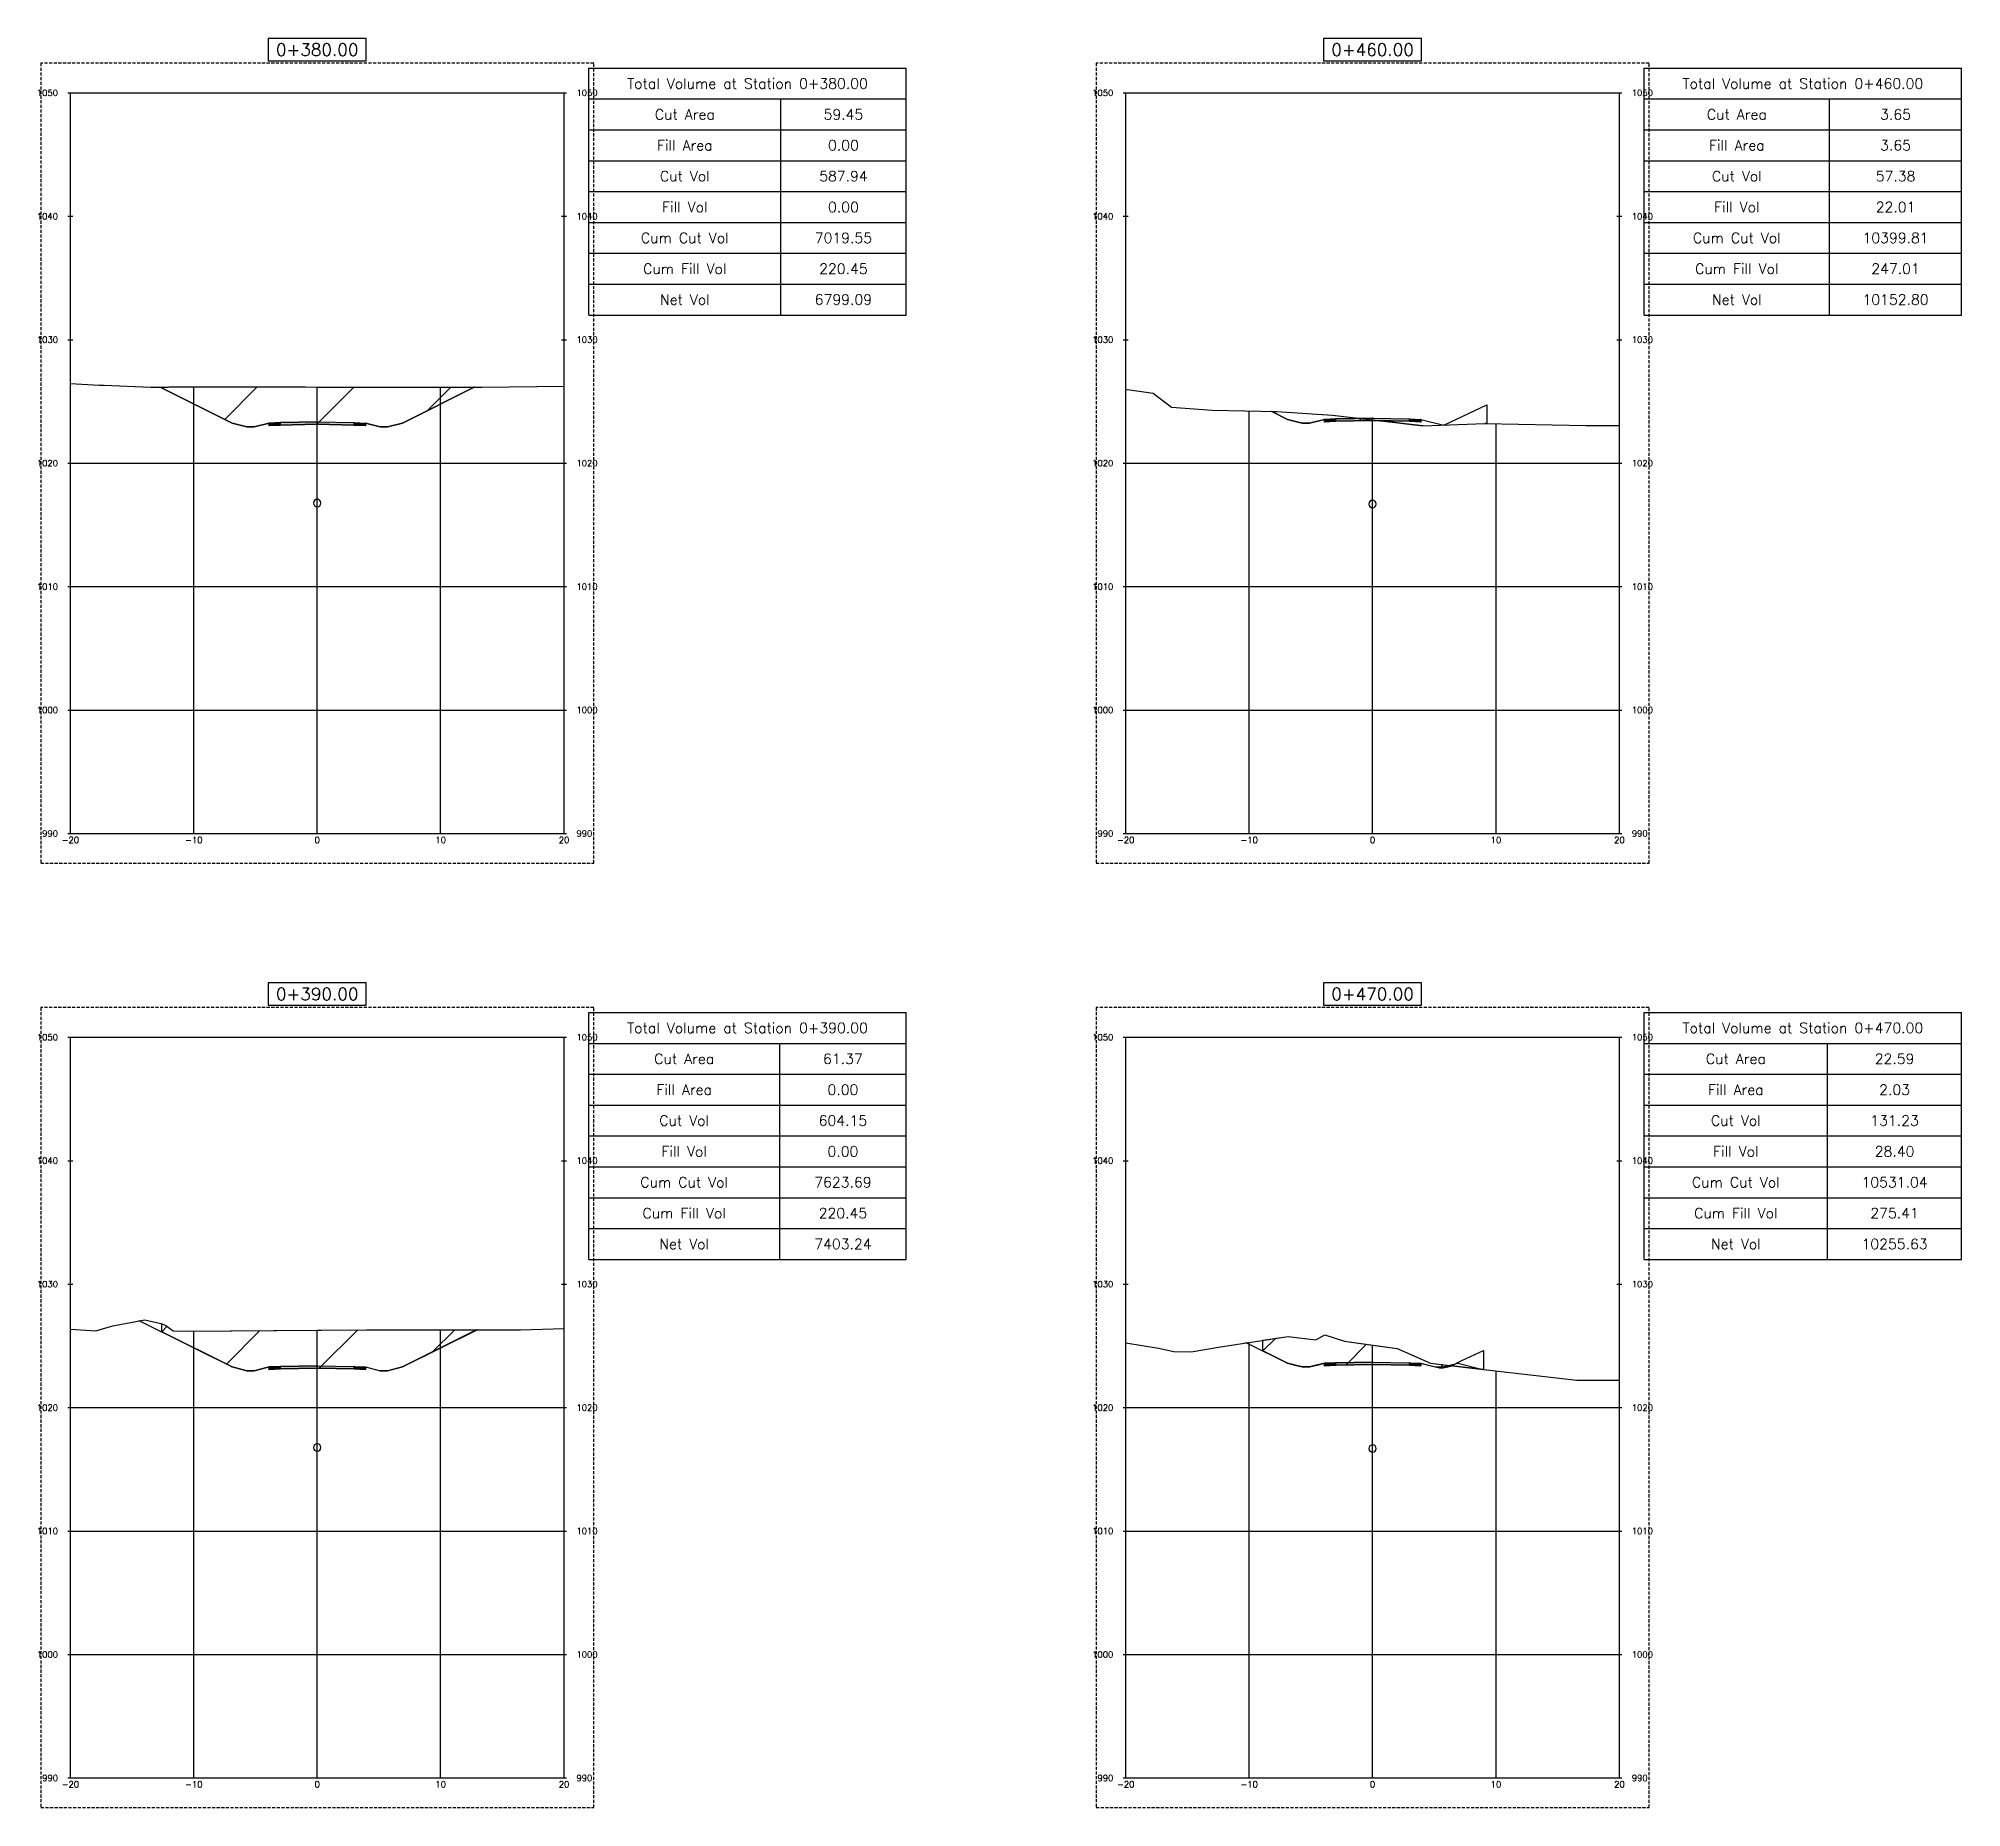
# Model space of a CAD drawing. Header units: metres. Extents: x 517023 to 519141, y 3924953 to 3927827.
# Drawn here: x 518567.4 to 518723.2, y 3925358.7 to 3925502 of the extents above; entities that cross this region are included whole.
import ezdxf

# ---------------------------------------------------------------- set-up
doc = ezdxf.new("R2010")
doc.units = ezdxf.units.M
doc.linetypes.add('DASHED2', pattern=[0.375, 0.25, -0.125])
for name, color, linetype in [('C-ANNO-TABL', 1, 'Continuous'), ('C-ANNO-TABL-TEXT', 150, 'Continuous'), ('C-ANNO-TABL-TITL', 150, 'Continuous'), ('C-ANNO-TABL-TTBL', 5, 'Continuous'), ('C-ROAD-CORR', 5, 'Continuous'), ('C-ROAD-CORR-PATT', 150, 'Continuous'), ('C-ROAD-LINK', 150, 'Continuous'), ('C-ROAD-MARK', 212, 'Continuous'), ('C-ROAD-PROF-TTLB', 5, 'Continuous'), ('C-ROAD-SECT', 7, 'Continuous'), ('C-ROAD-SECT-GRID', 7, 'Continuous'), ('C-ROAD-SECT-TEXT', 92, 'Continuous'), ('C-ROAD-SECT-TICK', 7, 'Continuous'), ('C-ROAD-SECT-TITL', 92, 'Continuous'), ('C-ROAD-SHAP', 32, 'Continuous'), ('C-ROAD-SHAP-PATT', 7, 'Continuous'), ('C-STRM-PIPE', 170, 'Continuous')]:
    doc.layers.add(name, color=color, linetype=linetype)
doc.layers.add('C-ROAD-SECT-BUFR', color=6, linetype='DASHED2', plot=False)
doc.styles.get("Standard").update_dxf_attribs({"font": 'simplex.shx'})

msp = doc.modelspace()

# ---------------------------------------------------------------- hatches: boundary and pattern name
at = {"layer": 'C-ROAD-CORR-PATT', "linetype": 'Continuous', "lineweight": -3}
h = msp.add_hatch(dxfattribs=at)
h.set_pattern_fill('ANSI31', color=1, scale=1.75, style=0)
h.set_pattern_definition([(45, (518577.237, 3925473.809), (-3.9289, 3.9289), [])])
h.paths.add_polyline_path([(518577.24, 3925473.81), (518577.89, 3925473.81), (518577.97, 3925473.82), (518589.01, 3925473.82), (518589.93, 3925473.79), (518590.8, 3925473.8), (518602.34, 3925473.8), (518602.69, 3925473.8), (518596.87, 3925470.89), (518595.67, 3925470.59), (518595.07, 3925470.59), (518593.87, 3925470.89), (518593.87, 3925470.69), (518592.97, 3925470.73), (518589.97, 3925470.79), (518586.97, 3925470.73), (518586.07, 3925470.69), (518586.07, 3925470.89), (518584.87, 3925470.59), (518584.27, 3925470.59), (518583.07, 3925470.89)])
h = msp.add_hatch(dxfattribs=at)
h.set_pattern_fill('ANSI31', color=1, scale=1.75, style=0)
h.set_pattern_definition([(45, (518667.2994, 3925471.828), (-3.929, 3.929), [])])
h.paths.add_polyline_path([(518667.3, 3925471.83), (518667.72, 3925471.82), (518672.21, 3925471.54), (518676.06, 3925471.08), (518675.47, 3925471.09), (518672.47, 3925471.03), (518671.57, 3925470.99), (518671.57, 3925471.19), (518670.37, 3925470.89), (518669.77, 3925470.89), (518668.57, 3925471.19)])
h = msp.add_hatch(dxfattribs=at)
h.set_pattern_fill('ANSI31', color=3, scale=1.75, style=0)
h.set_pattern_definition([(45, (518681.228, 3925470.728), (-3.929, 3.929), [])])
h.paths.add_polyline_path([(518681.23, 3925470.73), (518684.72, 3925472.37), (518684.72, 3925470.86), (518684.57, 3925470.86)])
h.paths.add_polyline_path([(518676.06, 3925471.08), (518678.47, 3925471.03), (518679.37, 3925470.99), (518679.37, 3925471.19), (518681.23, 3925470.73), (518679.54, 3925470.66)])
h = msp.add_hatch(dxfattribs=at)
h.set_pattern_fill('ANSI31', color=1, scale=1.75, style=0)
h.set_pattern_definition([(45, (518577.37, 3925397.28), (-3.9289, 3.9289), [])])
h.paths.add_polyline_path([(518577.37, 3925397.28), (518577.37, 3925397.93), (518577.71, 3925397.8), (518578.31, 3925397.36), (518579.43, 3925397.33), (518593.95, 3925397.45), (518595.41, 3925397.45), (518602.35, 3925397.45), (518602.77, 3925397.45), (518602.77, 3925397.38), (518596.87, 3925394.43), (518595.67, 3925394.13), (518595.07, 3925394.13), (518594.47, 3925394.28), (518593.87, 3925394.43), (518593.87, 3925394.23), (518592.97, 3925394.27), (518589.97, 3925394.33), (518586.97, 3925394.27), (518586.52, 3925394.25), (518586.07, 3925394.23), (518586.07, 3925394.43), (518584.87, 3925394.13), (518584.27, 3925394.13), (518583.07, 3925394.43)])
h = msp.add_hatch(dxfattribs=at)
h.set_pattern_fill('ANSI31', color=1, scale=1.75, style=0)
h.set_pattern_definition([(45, (518666.5773, 3925395.7265), (-3.9289, 3.9289), [])])
h.paths.add_polyline_path([(518666.58, 3925395.73), (518666.58, 3925396.59), (518668.62, 3925396.9), (518670.87, 3925396.62), (518671.6, 3925397.02), (518673.19, 3925396.52), (518677.46, 3925395.92), (518680.16, 3925394.75), (518681.87, 3925394.53), (518681.8, 3925394.5), (518681.2, 3925394.35), (518680.9, 3925394.35), (518679.97, 3925394.58), (518679.37, 3925394.73), (518679.37, 3925394.63), (518679.37, 3925394.53), (518678.47, 3925394.57), (518675.47, 3925394.63), (518672.47, 3925394.57), (518671.57, 3925394.53), (518671.57, 3925394.73), (518670.37, 3925394.43), (518669.77, 3925394.43), (518668.57, 3925394.73)])
h = msp.add_hatch(dxfattribs=at)
h.set_pattern_fill('ANSI31', color=3, scale=1.75, style=0)
h.set_pattern_definition([(45, (518681.8683, 3925394.532), (-3.929, 3.929), [])])
h.paths.add_polyline_path([(518681.87, 3925394.53), (518682.7, 3925394.95), (518684.45, 3925395.77), (518684.45, 3925394.22), (518683.3, 3925394.35)])
at = {"layer": 'C-ROAD-SHAP-PATT', "linetype": 'Continuous', "lineweight": -3}
for points in [[(518586.97, 3925470.93), (518586.07, 3925470.89), (518586.07, 3925470.69), (518586.97, 3925470.73)], [(518589.97, 3925470.99), (518586.97, 3925470.93), (518586.97, 3925470.73), (518589.97, 3925470.79)], [(518589.97, 3925470.99), (518592.97, 3925470.93), (518592.97, 3925470.73), (518589.97, 3925470.79)], [(518592.97, 3925470.93), (518593.87, 3925470.89), (518593.87, 3925470.69), (518592.97, 3925470.73)], [(518672.47, 3925471.23), (518671.57, 3925471.19), (518671.57, 3925470.99), (518672.47, 3925471.03)], [(518675.47, 3925471.29), (518672.47, 3925471.23), (518672.47, 3925471.03), (518675.47, 3925471.09)], [(518675.47, 3925471.29), (518678.47, 3925471.23), (518678.47, 3925471.03), (518675.47, 3925471.09)], [(518678.47, 3925471.23), (518679.37, 3925471.19), (518679.37, 3925470.99), (518678.47, 3925471.03)], [(518586.97, 3925394.47), (518586.07, 3925394.43), (518586.07, 3925394.23), (518586.97, 3925394.27)], [(518589.97, 3925394.53), (518586.97, 3925394.47), (518586.97, 3925394.27), (518589.97, 3925394.33)], [(518589.97, 3925394.53), (518592.97, 3925394.47), (518592.97, 3925394.27), (518589.97, 3925394.33)], [(518592.97, 3925394.47), (518593.87, 3925394.43), (518593.87, 3925394.23), (518592.97, 3925394.27)], [(518672.47, 3925394.77), (518671.57, 3925394.73), (518671.57, 3925394.53), (518672.47, 3925394.57)], [(518675.47, 3925394.83), (518672.47, 3925394.77), (518672.47, 3925394.57), (518675.47, 3925394.63)], [(518675.47, 3925394.83), (518678.47, 3925394.77), (518678.47, 3925394.57), (518675.47, 3925394.63)], [(518678.47, 3925394.77), (518679.37, 3925394.73), (518679.37, 3925394.53), (518678.47, 3925394.57)]]:
    msp.add_hatch(color=7, dxfattribs=at).paths.add_polyline_path(points)

# ---------------------------------------------------------------- linework, layer by layer
at = {"layer": 'C-ANNO-TABL', "color": 1, "linetype": 'Continuous', "lineweight": -3}
for p, q in [((518611.97, 3925497.14), (518637.69, 3925497.14)), ((518627.52, 3925479.64), (518627.52, 3925497.14)), ((518697.47, 3925497.14), (518723.19, 3925497.14)), ((518712.49, 3925479.64), (518712.49, 3925497.14)), ((518611.97, 3925494.64), (518637.69, 3925494.64)), ((518697.47, 3925494.64), (518723.19, 3925494.64)), ((518611.97, 3925492.14), (518637.69, 3925492.14)), ((518697.47, 3925492.14), (518723.19, 3925492.14)), ((518611.97, 3925489.64), (518637.69, 3925489.64)), ((518697.47, 3925489.64), (518723.19, 3925489.64)), ((518611.97, 3925487.14), (518637.69, 3925487.14)), ((518697.47, 3925487.14), (518723.19, 3925487.14)), ((518611.97, 3925484.64), (518637.69, 3925484.64)), ((518697.47, 3925484.64), (518723.19, 3925484.64)), ((518611.97, 3925482.14), (518637.69, 3925482.14)), ((518697.47, 3925482.14), (518723.19, 3925482.14)), ((518611.97, 3925420.64), (518637.69, 3925420.64)), ((518627.44, 3925403.14), (518627.44, 3925420.64)), ((518697.47, 3925420.64), (518723.19, 3925420.64)), ((518712.33, 3925403.14), (518712.33, 3925420.64)), ((518611.97, 3925418.14), (518637.69, 3925418.14)), ((518697.47, 3925418.14), (518723.19, 3925418.14)), ((518611.97, 3925415.64), (518637.69, 3925415.64)), ((518697.47, 3925415.64), (518723.19, 3925415.64)), ((518611.97, 3925413.14), (518637.69, 3925413.14)), ((518697.47, 3925413.14), (518723.19, 3925413.14)), ((518611.97, 3925410.64), (518637.69, 3925410.64)), ((518697.47, 3925410.64), (518723.19, 3925410.64)), ((518611.97, 3925408.14), (518637.69, 3925408.14)), ((518697.47, 3925408.14), (518723.19, 3925408.14)), ((518611.97, 3925405.64), (518637.69, 3925405.64)), ((518697.47, 3925405.64), (518723.19, 3925405.64))]:
    msp.add_line(p, q, dxfattribs=at)
at = {"layer": 'C-ANNO-TABL-TTBL', "color": 5, "linetype": 'Continuous', "lineweight": -3}
for p, q in [((518611.97, 3925499.64), (518637.69, 3925499.64)), ((518611.97, 3925479.64), (518611.97, 3925499.64)), ((518637.69, 3925479.64), (518637.69, 3925499.64)), ((518697.47, 3925499.64), (518723.19, 3925499.64)), ((518697.47, 3925479.64), (518697.47, 3925499.64)), ((518723.19, 3925479.64), (518723.19, 3925499.64)), ((518611.97, 3925479.64), (518637.69, 3925479.64)), ((518697.47, 3925479.64), (518723.19, 3925479.64)), ((518611.97, 3925423.14), (518637.69, 3925423.14)), ((518611.97, 3925403.14), (518611.97, 3925423.14)), ((518637.69, 3925403.14), (518637.69, 3925423.14)), ((518697.47, 3925423.14), (518723.19, 3925423.14)), ((518697.47, 3925403.14), (518697.47, 3925423.14)), ((518723.19, 3925403.14), (518723.19, 3925423.14)), ((518611.97, 3925403.14), (518637.69, 3925403.14)), ((518697.47, 3925403.14), (518723.19, 3925403.14))]:
    msp.add_line(p, q, dxfattribs=at)
at = {"layer": 'C-ROAD-CORR', "color": 1, "linetype": 'Continuous', "lineweight": -3}
for p, q in [((518577.24, 3925473.81), (518577.89, 3925473.81)), ((518583.07, 3925470.89), (518577.24, 3925473.81)), ((518577.89, 3925473.81), (518577.97, 3925473.82)), ((518577.97, 3925473.82), (518589.01, 3925473.82)), ((518589.01, 3925473.82), (518589.93, 3925473.79)), ((518589.93, 3925473.79), (518590.8, 3925473.8)), ((518590.8, 3925473.8), (518602.34, 3925473.8)), ((518602.69, 3925473.8), (518596.87, 3925470.89)), ((518602.34, 3925473.8), (518602.69, 3925473.8)), ((518667.3, 3925471.83), (518667.72, 3925471.82)), ((518668.57, 3925471.19), (518667.3, 3925471.83)), ((518667.72, 3925471.82), (518672.21, 3925471.54)), ((518672.21, 3925471.54), (518676.06, 3925471.08)), ((518584.27, 3925470.59), (518583.07, 3925470.89)), ((518584.87, 3925470.59), (518584.27, 3925470.59)), ((518586.07, 3925470.89), (518584.87, 3925470.59)), ((518586.07, 3925470.69), (518586.07, 3925470.89)), ((518586.97, 3925470.73), (518586.07, 3925470.69)), ((518589.97, 3925470.79), (518586.97, 3925470.73)), ((518592.97, 3925470.73), (518589.97, 3925470.79)), ((518593.87, 3925470.69), (518592.97, 3925470.73)), ((518595.07, 3925470.59), (518593.87, 3925470.89)), ((518593.87, 3925470.89), (518593.87, 3925470.69)), ((518595.67, 3925470.59), (518595.07, 3925470.59)), ((518596.87, 3925470.89), (518595.67, 3925470.59)), ((518669.77, 3925470.89), (518668.57, 3925471.19)), ((518670.37, 3925470.89), (518669.77, 3925470.89)), ((518671.57, 3925471.19), (518670.37, 3925470.89)), ((518671.57, 3925470.99), (518671.57, 3925471.19)), ((518672.47, 3925471.03), (518671.57, 3925470.99)), ((518675.47, 3925471.09), (518672.47, 3925471.03)), ((518676.06, 3925471.08), (518675.47, 3925471.09)), ((518577.37, 3925397.28), (518577.37, 3925397.93)), ((518577.37, 3925397.93), (518577.71, 3925397.8)), ((518583.07, 3925394.43), (518577.37, 3925397.28)), ((518577.71, 3925397.8), (518578.31, 3925397.36)), ((518578.31, 3925397.36), (518579.43, 3925397.33)), ((518579.43, 3925397.33), (518593.95, 3925397.45)), ((518593.95, 3925397.45), (518595.41, 3925397.45)), ((518595.41, 3925397.45), (518602.35, 3925397.45)), ((518602.77, 3925397.38), (518596.87, 3925394.43)), ((518602.35, 3925397.45), (518602.77, 3925397.45)), ((518602.77, 3925397.45), (518602.77, 3925397.38)), ((518666.58, 3925396.59), (518668.62, 3925396.9)), ((518666.58, 3925395.73), (518666.58, 3925396.59)), ((518668.62, 3925396.9), (518670.87, 3925396.62)), ((518670.87, 3925396.62), (518671.6, 3925397.02)), ((518671.6, 3925397.02), (518673.19, 3925396.52)), ((518668.57, 3925394.73), (518666.58, 3925395.73)), ((518673.19, 3925396.52), (518677.46, 3925395.92)), ((518677.46, 3925395.92), (518680.16, 3925394.75)), ((518584.27, 3925394.13), (518583.07, 3925394.43)), ((518584.87, 3925394.13), (518584.27, 3925394.13)), ((518586.07, 3925394.43), (518584.87, 3925394.13)), ((518586.07, 3925394.23), (518586.07, 3925394.43)), ((518586.07, 3925394.23), (518586.97, 3925394.27)), ((518589.97, 3925394.33), (518586.97, 3925394.27)), ((518592.97, 3925394.27), (518589.97, 3925394.33)), ((518593.87, 3925394.23), (518592.97, 3925394.27)), ((518593.87, 3925394.43), (518595.07, 3925394.13)), ((518593.87, 3925394.43), (518593.87, 3925394.23)), ((518595.67, 3925394.13), (518595.07, 3925394.13)), ((518596.87, 3925394.43), (518595.67, 3925394.13)), ((518669.77, 3925394.43), (518668.57, 3925394.73)), ((518670.37, 3925394.43), (518669.77, 3925394.43)), ((518671.57, 3925394.73), (518670.37, 3925394.43)), ((518671.57, 3925394.53), (518671.57, 3925394.73)), ((518672.47, 3925394.57), (518671.57, 3925394.53)), ((518675.47, 3925394.63), (518672.47, 3925394.57)), ((518678.47, 3925394.57), (518675.47, 3925394.63)), ((518679.37, 3925394.53), (518678.47, 3925394.57)), ((518679.37, 3925394.73), (518680.9, 3925394.35)), ((518679.37, 3925394.73), (518679.37, 3925394.63)), ((518679.37, 3925394.63), (518679.37, 3925394.53)), ((518680.16, 3925394.75), (518681.87, 3925394.53)), ((518681.2, 3925394.35), (518680.9, 3925394.35)), ((518681.8, 3925394.5), (518681.2, 3925394.35)), ((518681.87, 3925394.53), (518681.8, 3925394.5))]:
    msp.add_line(p, q, dxfattribs=at)
at = {"layer": 'C-ROAD-CORR', "color": 3, "linetype": 'Continuous', "lineweight": -3}
for p, q in [((518681.23, 3925470.73), (518684.72, 3925472.37)), ((518684.72, 3925472.37), (518684.72, 3925470.86)), ((518676.06, 3925471.08), (518678.47, 3925471.03)), ((518679.54, 3925470.66), (518676.06, 3925471.08)), ((518678.47, 3925471.03), (518679.37, 3925470.99)), ((518679.37, 3925470.99), (518679.37, 3925471.19)), ((518679.37, 3925471.19), (518681.23, 3925470.73)), ((518679.54, 3925470.66), (518684.57, 3925470.86)), ((518684.72, 3925470.86), (518684.57, 3925470.86)), ((518682.7, 3925394.95), (518684.45, 3925395.77)), ((518684.45, 3925395.77), (518684.45, 3925394.22)), ((518681.87, 3925394.53), (518682.7, 3925394.95)), ((518683.3, 3925394.35), (518681.87, 3925394.53)), ((518684.45, 3925394.22), (518683.3, 3925394.35))]:
    msp.add_line(p, q, dxfattribs=at)
at = {"layer": 'C-ROAD-LINK', "color": 150, "linetype": 'Continuous', "lineweight": -3}
for p, q in [((518577.24, 3925473.81), (518583.07, 3925470.89)), ((518596.87, 3925470.89), (518602.69, 3925473.8)), ((518667.3, 3925471.83), (518668.57, 3925471.19)), ((518583.07, 3925470.89), (518584.27, 3925470.59)), ((518584.27, 3925470.59), (518584.87, 3925470.59)), ((518584.87, 3925470.59), (518586.07, 3925470.89)), ((518586.07, 3925470.89), (518586.97, 3925470.93)), ((518586.07, 3925470.89), (518586.07, 3925470.69)), ((518586.07, 3925470.69), (518586.97, 3925470.73)), ((518586.97, 3925470.93), (518589.97, 3925470.99)), ((518586.97, 3925470.93), (518586.97, 3925470.73)), ((518586.97, 3925470.73), (518586.97, 3925470.93)), ((518586.97, 3925470.73), (518589.97, 3925470.79)), ((518589.97, 3925470.99), (518592.97, 3925470.93)), ((518589.97, 3925470.79), (518589.97, 3925470.99)), ((518589.97, 3925470.79), (518592.97, 3925470.73)), ((518592.97, 3925470.93), (518592.97, 3925470.73)), ((518592.97, 3925470.93), (518593.87, 3925470.89)), ((518592.97, 3925470.73), (518592.97, 3925470.93)), ((518592.97, 3925470.73), (518593.87, 3925470.69)), ((518593.87, 3925470.89), (518593.87, 3925470.69)), ((518593.87, 3925470.89), (518595.07, 3925470.59)), ((518595.07, 3925470.59), (518595.67, 3925470.59)), ((518595.67, 3925470.59), (518596.87, 3925470.89)), ((518668.57, 3925471.19), (518669.77, 3925470.89)), ((518669.77, 3925470.89), (518670.37, 3925470.89)), ((518670.37, 3925470.89), (518671.57, 3925471.19)), ((518671.57, 3925471.19), (518672.47, 3925471.23)), ((518671.57, 3925471.19), (518671.57, 3925470.99)), ((518671.57, 3925470.99), (518672.47, 3925471.03)), ((518672.47, 3925471.23), (518675.47, 3925471.29)), ((518672.47, 3925471.23), (518672.47, 3925471.03)), ((518672.47, 3925471.03), (518672.47, 3925471.23)), ((518672.47, 3925471.03), (518675.47, 3925471.09)), ((518675.47, 3925471.29), (518678.47, 3925471.23)), ((518675.47, 3925471.09), (518675.47, 3925471.29)), ((518675.47, 3925471.09), (518678.47, 3925471.03)), ((518678.47, 3925471.23), (518678.47, 3925471.03)), ((518678.47, 3925471.23), (518679.37, 3925471.19)), ((518678.47, 3925471.03), (518678.47, 3925471.23)), ((518678.47, 3925471.03), (518679.37, 3925470.99)), ((518679.37, 3925471.19), (518679.37, 3925470.99)), ((518679.37, 3925471.19), (518681.23, 3925470.73)), ((518575.58, 3925398.17), (518583.07, 3925394.43)), ((518596.87, 3925394.43), (518602.92, 3925397.45)), ((518665.25, 3925396.39), (518668.57, 3925394.73)), ((518583.07, 3925394.43), (518584.27, 3925394.13)), ((518584.27, 3925394.13), (518584.87, 3925394.13)), ((518584.87, 3925394.13), (518586.07, 3925394.43)), ((518586.07, 3925394.43), (518586.97, 3925394.47)), ((518586.07, 3925394.43), (518586.07, 3925394.23)), ((518586.07, 3925394.23), (518586.97, 3925394.27)), ((518586.97, 3925394.47), (518589.97, 3925394.53)), ((518586.97, 3925394.47), (518586.97, 3925394.27)), ((518586.97, 3925394.27), (518586.97, 3925394.47)), ((518586.97, 3925394.27), (518589.97, 3925394.33)), ((518589.97, 3925394.53), (518592.97, 3925394.47)), ((518589.97, 3925394.33), (518589.97, 3925394.53)), ((518589.97, 3925394.33), (518592.97, 3925394.27)), ((518592.97, 3925394.47), (518592.97, 3925394.27)), ((518592.97, 3925394.47), (518593.87, 3925394.43)), ((518592.97, 3925394.27), (518592.97, 3925394.47)), ((518592.97, 3925394.27), (518593.87, 3925394.23)), ((518593.87, 3925394.43), (518593.87, 3925394.23)), ((518593.87, 3925394.43), (518595.07, 3925394.13)), ((518595.07, 3925394.13), (518595.67, 3925394.13)), ((518595.67, 3925394.13), (518596.87, 3925394.43)), ((518668.57, 3925394.73), (518669.77, 3925394.43)), ((518669.77, 3925394.43), (518670.37, 3925394.43)), ((518670.37, 3925394.43), (518671.57, 3925394.73)), ((518671.57, 3925394.73), (518672.47, 3925394.77)), ((518671.57, 3925394.73), (518671.57, 3925394.53)), ((518671.57, 3925394.53), (518672.47, 3925394.57)), ((518672.47, 3925394.77), (518675.47, 3925394.83)), ((518672.47, 3925394.77), (518672.47, 3925394.57)), ((518672.47, 3925394.57), (518672.47, 3925394.77)), ((518672.47, 3925394.57), (518675.47, 3925394.63)), ((518675.47, 3925394.83), (518678.47, 3925394.77)), ((518675.47, 3925394.63), (518675.47, 3925394.83)), ((518675.47, 3925394.63), (518678.47, 3925394.57)), ((518678.47, 3925394.77), (518678.47, 3925394.57)), ((518678.47, 3925394.77), (518679.37, 3925394.73)), ((518678.47, 3925394.57), (518678.47, 3925394.77)), ((518678.47, 3925394.57), (518679.37, 3925394.53)), ((518679.37, 3925394.73), (518679.37, 3925394.53)), ((518679.37, 3925394.73), (518680.57, 3925394.43)), ((518680.57, 3925394.43), (518681.17, 3925394.43)), ((518681.17, 3925394.43), (518682.37, 3925394.73)), ((518682.37, 3925394.73), (518684.39, 3925394.22))]:
    msp.add_line(p, q, dxfattribs=at)
at = {"layer": 'C-ROAD-MARK', "color": 212, "linetype": 'Continuous', "lineweight": -3}
for centre in [(518577.24, 3925473.81), (518602.69, 3925473.8), (518667.3, 3925471.83), (518583.07, 3925470.89), (518584.27, 3925470.59), (518584.87, 3925470.59), (518586.07, 3925470.89), (518586.07, 3925470.69), (518586.97, 3925470.93), (518586.97, 3925470.73), (518589.97, 3925470.99), (518589.97, 3925470.79), (518592.97, 3925470.93), (518592.97, 3925470.73), (518593.87, 3925470.89), (518593.87, 3925470.69), (518595.07, 3925470.59), (518595.67, 3925470.59), (518596.87, 3925470.89), (518668.57, 3925471.19), (518669.77, 3925470.89), (518670.37, 3925470.89), (518671.57, 3925471.19), (518671.57, 3925470.99), (518672.47, 3925471.23), (518672.47, 3925471.03), (518675.47, 3925471.29), (518675.47, 3925471.09), (518678.47, 3925471.23), (518678.47, 3925471.03), (518679.37, 3925471.19), (518679.37, 3925470.99), (518681.23, 3925470.73), (518575.58, 3925398.17), (518602.92, 3925397.45), (518665.25, 3925396.39), (518583.07, 3925394.43), (518584.27, 3925394.13), (518584.87, 3925394.13), (518586.07, 3925394.43), (518586.07, 3925394.23), (518586.97, 3925394.47), (518586.97, 3925394.27), (518589.97, 3925394.53), (518589.97, 3925394.33), (518592.97, 3925394.47), (518592.97, 3925394.27), (518593.87, 3925394.43), (518593.87, 3925394.23), (518595.07, 3925394.13), (518595.67, 3925394.13), (518596.87, 3925394.43), (518668.57, 3925394.73), (518669.77, 3925394.43), (518670.37, 3925394.43), (518671.57, 3925394.73), (518671.57, 3925394.53), (518672.47, 3925394.77), (518672.47, 3925394.57), (518675.47, 3925394.83), (518675.47, 3925394.63), (518678.47, 3925394.77), (518678.47, 3925394.57), (518679.37, 3925394.73), (518679.37, 3925394.53), (518680.57, 3925394.43), (518681.17, 3925394.43), (518682.37, 3925394.73), (518684.39, 3925394.22)]:
    msp.add_circle(centre, 0.015, dxfattribs=at)
at = {"layer": 'C-ROAD-PROF-TTLB', "color": 5, "linetype": 'Continuous', "lineweight": -3}
for p, q in [((518569.97, 3925437.64), (518569.97, 3925497.64)), ((518569.97, 3925497.64), (518609.97, 3925497.64)), ((518609.97, 3925437.64), (518609.97, 3925497.64)), ((518655.47, 3925437.64), (518655.47, 3925497.64)), ((518655.47, 3925497.64), (518695.47, 3925497.64)), ((518695.47, 3925437.64), (518695.47, 3925497.64)), ((518569.97, 3925437.64), (518609.97, 3925437.64)), ((518655.47, 3925437.64), (518695.47, 3925437.64)), ((518569.97, 3925361.14), (518569.97, 3925421.14)), ((518569.97, 3925421.14), (518609.97, 3925421.14)), ((518609.97, 3925361.14), (518609.97, 3925421.14)), ((518655.47, 3925361.14), (518655.47, 3925421.14)), ((518655.47, 3925421.14), (518695.47, 3925421.14)), ((518695.47, 3925361.14), (518695.47, 3925421.14)), ((518569.97, 3925361.14), (518609.97, 3925361.14)), ((518655.47, 3925361.14), (518695.47, 3925361.14))]:
    msp.add_line(p, q, dxfattribs=at)
at = {"layer": 'C-ROAD-SECT', "color": 7, "linetype": 'Continuous', "lineweight": -3}
for points in [[(518569.97, 3925474.09), (518572.31, 3925473.95), (518572.72, 3925473.96), (518576.47, 3925473.81), (518577.89, 3925473.81), (518577.97, 3925473.82), (518589.01, 3925473.82), (518589.93, 3925473.79), (518589.97, 3925473.79), (518590.8, 3925473.8), (518602.34, 3925473.8), (518603.33, 3925473.8), (518609.97, 3925473.87)], [(518577.24, 3925473.81), (518583.07, 3925470.89), (518584.27, 3925470.59), (518584.87, 3925470.59), (518586.07, 3925470.89), (518586.07, 3925470.69), (518586.97, 3925470.73), (518589.97, 3925470.79), (518592.97, 3925470.73), (518593.87, 3925470.69), (518593.87, 3925470.89), (518595.07, 3925470.59), (518595.67, 3925470.59), (518596.87, 3925470.89), (518602.69, 3925473.8)], [(518655.47, 3925473.59), (518655.62, 3925473.6), (518657.7, 3925473.3), (518659.17, 3925472.19), (518662.48, 3925471.94), (518667.72, 3925471.82), (518672.21, 3925471.54), (518675.47, 3925471.15), (518679.54, 3925470.66), (518684.57, 3925470.86), (518692.76, 3925470.69), (518695.47, 3925470.69)], [(518667.3, 3925471.83), (518668.57, 3925471.19), (518669.77, 3925470.89), (518670.37, 3925470.89), (518671.57, 3925471.19), (518671.57, 3925470.99), (518672.47, 3925471.03), (518675.47, 3925471.09), (518678.47, 3925471.03), (518679.37, 3925470.99), (518679.37, 3925471.19), (518681.23, 3925470.73), (518684.72, 3925472.37)], [(518569.97, 3925397.5), (518572.02, 3925397.37), (518572.58, 3925397.51), (518573.42, 3925397.75), (518574.11, 3925397.91), (518575.99, 3925398.24), (518577.29, 3925397.96), (518577.71, 3925397.8), (518578.31, 3925397.36), (518579.43, 3925397.33), (518589.97, 3925397.42), (518593.95, 3925397.45), (518595.41, 3925397.45), (518602.35, 3925397.45), (518605.85, 3925397.44), (518606.43, 3925397.45), (518609.97, 3925397.54)], [(518577.37, 3925397.28), (518580.29, 3925395.82), (518583.07, 3925394.43), (518583.67, 3925394.28), (518584.27, 3925394.13), (518584.57, 3925394.13), (518584.87, 3925394.13), (518585.47, 3925394.28), (518586.07, 3925394.43), (518586.07, 3925394.33), (518586.07, 3925394.23), (518586.52, 3925394.25), (518586.97, 3925394.27), (518588.47, 3925394.3), (518589.97, 3925394.33), (518591.47, 3925394.3), (518592.97, 3925394.27), (518593.42, 3925394.25), (518593.87, 3925394.23), (518593.87, 3925394.33), (518593.87, 3925394.43), (518594.47, 3925394.28), (518595.07, 3925394.13), (518595.37, 3925394.13), (518595.67, 3925394.13), (518596.27, 3925394.28), (518596.87, 3925394.43), (518599.78, 3925395.88), (518602.77, 3925397.38)], [(518655.47, 3925396.38), (518658.13, 3925395.96), (518659.38, 3925395.68), (518660.76, 3925395.65), (518663.16, 3925396.07), (518668.62, 3925396.9), (518670.87, 3925396.62), (518671.6, 3925397.02), (518673.19, 3925396.52), (518675.47, 3925396.2), (518677.46, 3925395.92), (518680.16, 3925394.75), (518683.3, 3925394.35), (518692.03, 3925393.36), (518694.74, 3925393.36), (518695.47, 3925393.35)], [(518666.58, 3925395.73), (518667.94, 3925395.05), (518668.57, 3925394.73), (518669.17, 3925394.58), (518669.77, 3925394.43), (518670.07, 3925394.43), (518670.37, 3925394.43), (518670.97, 3925394.58), (518671.57, 3925394.73), (518671.57, 3925394.63), (518671.57, 3925394.53), (518672.02, 3925394.55), (518672.47, 3925394.57), (518673.97, 3925394.6), (518675.47, 3925394.63), (518676.97, 3925394.6), (518678.47, 3925394.57), (518678.92, 3925394.55), (518679.37, 3925394.53), (518679.37, 3925394.63), (518679.37, 3925394.73), (518679.97, 3925394.58), (518680.9, 3925394.35), (518681.2, 3925394.35), (518681.8, 3925394.5), (518682.7, 3925394.95), (518684.45, 3925395.77)]]:
    msp.add_lwpolyline(points, dxfattribs=at)
at = {"layer": 'C-ROAD-SECT-BUFR', "color": 6, "linetype": 'DASHED2', "lineweight": -3}
for p, q in [((518612.37, 3925500.04), (518567.57, 3925500.04)), ((518567.57, 3925500.04), (518567.57, 3925435.24)), ((518612.37, 3925435.24), (518612.37, 3925500.04)), ((518697.87, 3925500.04), (518653.07, 3925500.04)), ((518653.07, 3925500.04), (518653.07, 3925435.24)), ((518697.87, 3925435.24), (518697.87, 3925500.04)), ((518567.57, 3925435.24), (518612.37, 3925435.24)), ((518653.07, 3925435.24), (518697.87, 3925435.24)), ((518612.37, 3925423.54), (518567.57, 3925423.54)), ((518567.57, 3925423.54), (518567.57, 3925358.74)), ((518612.37, 3925358.74), (518612.37, 3925423.54)), ((518697.87, 3925423.54), (518653.07, 3925423.54)), ((518653.07, 3925423.54), (518653.07, 3925358.74)), ((518697.87, 3925358.74), (518697.87, 3925423.54)), ((518567.57, 3925358.74), (518612.37, 3925358.74)), ((518653.07, 3925358.74), (518697.87, 3925358.74))]:
    msp.add_line(p, q, dxfattribs=at)
at = {"layer": 'C-ROAD-SECT-GRID', "color": 7, "linetype": 'Continuous', "lineweight": -3}
for p, q in [((518569.97, 3925437.64), (518569.97, 3925474.09)), ((518579.97, 3925437.64), (518579.97, 3925473.82)), ((518589.97, 3925437.64), (518589.97, 3925473.79)), ((518599.97, 3925437.64), (518599.97, 3925473.8)), ((518609.97, 3925437.64), (518609.97, 3925473.87)), ((518655.47, 3925437.64), (518655.47, 3925473.59)), ((518665.47, 3925437.64), (518665.47, 3925471.87)), ((518675.47, 3925437.64), (518675.47, 3925471.15)), ((518685.47, 3925437.64), (518685.47, 3925470.85)), ((518695.47, 3925437.64), (518695.47, 3925470.69)), ((518569.97, 3925467.64), (518609.97, 3925467.64)), ((518655.47, 3925467.64), (518695.47, 3925467.64)), ((518569.97, 3925457.64), (518609.97, 3925457.64)), ((518655.47, 3925457.64), (518695.47, 3925457.64)), ((518569.97, 3925447.64), (518609.97, 3925447.64)), ((518655.47, 3925447.64), (518695.47, 3925447.64)), ((518569.97, 3925437.64), (518609.97, 3925437.64)), ((518655.47, 3925437.64), (518695.47, 3925437.64)), ((518569.97, 3925361.14), (518569.97, 3925397.5)), ((518579.97, 3925361.14), (518579.97, 3925397.34)), ((518589.97, 3925361.14), (518589.97, 3925397.42)), ((518599.97, 3925361.14), (518599.97, 3925397.45)), ((518609.97, 3925361.14), (518609.97, 3925397.54)), ((518655.47, 3925361.14), (518655.47, 3925396.38)), ((518665.47, 3925361.14), (518665.47, 3925396.42)), ((518675.47, 3925361.14), (518675.47, 3925396.2)), ((518685.47, 3925361.14), (518685.47, 3925394.1)), ((518695.47, 3925361.14), (518695.47, 3925393.35)), ((518569.97, 3925391.14), (518609.97, 3925391.14)), ((518655.47, 3925391.14), (518695.47, 3925391.14)), ((518569.97, 3925381.14), (518609.97, 3925381.14)), ((518655.47, 3925381.14), (518695.47, 3925381.14)), ((518569.97, 3925371.14), (518609.97, 3925371.14)), ((518655.47, 3925371.14), (518695.47, 3925371.14)), ((518569.97, 3925361.14), (518609.97, 3925361.14)), ((518655.47, 3925361.14), (518695.47, 3925361.14))]:
    msp.add_line(p, q, dxfattribs=at)
at = {"layer": 'C-ROAD-SECT-TICK', "color": 7, "linetype": 'Continuous', "lineweight": -3}
for p, q in [((518569.77, 3925497.64), (518570.17, 3925497.64)), ((518609.77, 3925497.64), (518610.17, 3925497.64)), ((518655.27, 3925497.64), (518655.67, 3925497.64)), ((518695.27, 3925497.64), (518695.67, 3925497.64)), ((518569.77, 3925487.64), (518570.17, 3925487.64)), ((518609.77, 3925487.64), (518610.17, 3925487.64)), ((518655.27, 3925487.64), (518655.67, 3925487.64)), ((518695.27, 3925487.64), (518695.67, 3925487.64)), ((518569.77, 3925477.64), (518570.17, 3925477.64)), ((518609.77, 3925477.64), (518610.17, 3925477.64)), ((518655.27, 3925477.64), (518655.67, 3925477.64)), ((518695.27, 3925477.64), (518695.67, 3925477.64)), ((518569.77, 3925467.64), (518570.17, 3925467.64)), ((518609.77, 3925467.64), (518610.17, 3925467.64)), ((518655.27, 3925467.64), (518655.67, 3925467.64)), ((518695.27, 3925467.64), (518695.67, 3925467.64)), ((518569.77, 3925457.64), (518570.17, 3925457.64)), ((518609.77, 3925457.64), (518610.17, 3925457.64)), ((518655.27, 3925457.64), (518655.67, 3925457.64)), ((518695.27, 3925457.64), (518695.67, 3925457.64)), ((518569.77, 3925447.64), (518570.17, 3925447.64)), ((518609.77, 3925447.64), (518610.17, 3925447.64)), ((518655.27, 3925447.64), (518655.67, 3925447.64)), ((518695.27, 3925447.64), (518695.67, 3925447.64)), ((518569.77, 3925437.64), (518570.17, 3925437.64)), ((518609.77, 3925437.64), (518610.17, 3925437.64)), ((518655.27, 3925437.64), (518655.67, 3925437.64)), ((518695.27, 3925437.64), (518695.67, 3925437.64)), ((518569.77, 3925421.14), (518570.17, 3925421.14)), ((518609.77, 3925421.14), (518610.17, 3925421.14)), ((518655.27, 3925421.14), (518655.67, 3925421.14)), ((518695.27, 3925421.14), (518695.67, 3925421.14)), ((518569.77, 3925411.14), (518570.17, 3925411.14)), ((518609.77, 3925411.14), (518610.17, 3925411.14)), ((518655.27, 3925411.14), (518655.67, 3925411.14)), ((518695.27, 3925411.14), (518695.67, 3925411.14)), ((518569.77, 3925401.14), (518570.17, 3925401.14)), ((518609.77, 3925401.14), (518610.17, 3925401.14)), ((518655.27, 3925401.14), (518655.67, 3925401.14)), ((518695.27, 3925401.14), (518695.67, 3925401.14)), ((518569.77, 3925391.14), (518570.17, 3925391.14)), ((518609.77, 3925391.14), (518610.17, 3925391.14)), ((518655.27, 3925391.14), (518655.67, 3925391.14)), ((518695.27, 3925391.14), (518695.67, 3925391.14)), ((518569.77, 3925381.14), (518570.17, 3925381.14)), ((518609.77, 3925381.14), (518610.17, 3925381.14)), ((518655.27, 3925381.14), (518655.67, 3925381.14)), ((518695.27, 3925381.14), (518695.67, 3925381.14)), ((518569.77, 3925371.14), (518570.17, 3925371.14)), ((518609.77, 3925371.14), (518610.17, 3925371.14)), ((518655.27, 3925371.14), (518655.67, 3925371.14)), ((518695.27, 3925371.14), (518695.67, 3925371.14)), ((518569.77, 3925361.14), (518570.17, 3925361.14)), ((518609.77, 3925361.14), (518610.17, 3925361.14)), ((518655.27, 3925361.14), (518655.67, 3925361.14)), ((518695.27, 3925361.14), (518695.67, 3925361.14))]:
    msp.add_line(p, q, dxfattribs=at)
at = {"layer": 'C-ROAD-SECT-TITL', "color": 92, "linetype": 'Continuous', "lineweight": -3}
for points in [[(518586, 3925500.24), (518593.94, 3925500.24), (518593.94, 3925502.04), (518586, 3925502.04)], [(518671.5, 3925500.24), (518679.44, 3925500.24), (518679.44, 3925502.04), (518671.5, 3925502.04)], [(518586, 3925423.74), (518593.94, 3925423.74), (518593.94, 3925425.54), (518586, 3925425.54)], [(518671.5, 3925423.74), (518679.44, 3925423.74), (518679.44, 3925425.54), (518671.5, 3925425.54)]]:
    msp.add_3dface(points, dxfattribs=at)
at = {"layer": 'C-ROAD-SHAP', "color": 32, "linetype": 'Continuous', "lineweight": -3}
for p, q in [((518586.97, 3925470.93), (518586.07, 3925470.89)), ((518586.07, 3925470.89), (518586.07, 3925470.69)), ((518586.07, 3925470.69), (518586.97, 3925470.73)), ((518589.97, 3925470.99), (518586.97, 3925470.93)), ((518586.97, 3925470.93), (518586.97, 3925470.73)), ((518586.97, 3925470.73), (518586.97, 3925470.93)), ((518586.97, 3925470.73), (518589.97, 3925470.79)), ((518589.97, 3925470.99), (518592.97, 3925470.93)), ((518589.97, 3925470.79), (518589.97, 3925470.99)), ((518592.97, 3925470.73), (518589.97, 3925470.79)), ((518592.97, 3925470.93), (518592.97, 3925470.73)), ((518592.97, 3925470.93), (518593.87, 3925470.89)), ((518592.97, 3925470.73), (518592.97, 3925470.93)), ((518593.87, 3925470.69), (518592.97, 3925470.73)), ((518593.87, 3925470.89), (518593.87, 3925470.69)), ((518672.47, 3925471.23), (518671.57, 3925471.19)), ((518671.57, 3925471.19), (518671.57, 3925470.99)), ((518671.57, 3925470.99), (518672.47, 3925471.03)), ((518675.47, 3925471.29), (518672.47, 3925471.23)), ((518672.47, 3925471.23), (518672.47, 3925471.03)), ((518672.47, 3925471.03), (518672.47, 3925471.23)), ((518672.47, 3925471.03), (518675.47, 3925471.09)), ((518675.47, 3925471.29), (518678.47, 3925471.23)), ((518675.47, 3925471.09), (518675.47, 3925471.29)), ((518678.47, 3925471.03), (518675.47, 3925471.09)), ((518678.47, 3925471.23), (518678.47, 3925471.03)), ((518678.47, 3925471.23), (518679.37, 3925471.19)), ((518678.47, 3925471.03), (518678.47, 3925471.23)), ((518679.37, 3925470.99), (518678.47, 3925471.03)), ((518679.37, 3925471.19), (518679.37, 3925470.99)), ((518586.97, 3925394.47), (518586.07, 3925394.43)), ((518586.07, 3925394.43), (518586.07, 3925394.23)), ((518586.07, 3925394.23), (518586.97, 3925394.27)), ((518589.97, 3925394.53), (518586.97, 3925394.47)), ((518586.97, 3925394.47), (518586.97, 3925394.27)), ((518586.97, 3925394.27), (518586.97, 3925394.47)), ((518586.97, 3925394.27), (518589.97, 3925394.33)), ((518589.97, 3925394.53), (518592.97, 3925394.47)), ((518589.97, 3925394.33), (518589.97, 3925394.53)), ((518592.97, 3925394.27), (518589.97, 3925394.33)), ((518592.97, 3925394.47), (518592.97, 3925394.27)), ((518592.97, 3925394.47), (518593.87, 3925394.43)), ((518592.97, 3925394.27), (518592.97, 3925394.47)), ((518593.87, 3925394.23), (518592.97, 3925394.27)), ((518593.87, 3925394.43), (518593.87, 3925394.23)), ((518672.47, 3925394.77), (518671.57, 3925394.73)), ((518671.57, 3925394.73), (518671.57, 3925394.53)), ((518671.57, 3925394.53), (518672.47, 3925394.57)), ((518675.47, 3925394.83), (518672.47, 3925394.77)), ((518672.47, 3925394.77), (518672.47, 3925394.57)), ((518672.47, 3925394.57), (518672.47, 3925394.77)), ((518672.47, 3925394.57), (518675.47, 3925394.63)), ((518675.47, 3925394.83), (518678.47, 3925394.77)), ((518675.47, 3925394.63), (518675.47, 3925394.83)), ((518678.47, 3925394.57), (518675.47, 3925394.63)), ((518678.47, 3925394.77), (518678.47, 3925394.57)), ((518678.47, 3925394.77), (518679.37, 3925394.73)), ((518678.47, 3925394.57), (518678.47, 3925394.77)), ((518679.37, 3925394.53), (518678.47, 3925394.57)), ((518679.37, 3925394.73), (518679.37, 3925394.53))]:
    msp.add_line(p, q, dxfattribs=at)
at = {"layer": 'C-STRM-PIPE', "color": 170, "linetype": 'Continuous', "lineweight": -3}
for centre, start, end in [((518589.97, 3925464.41), 0, 180), ((518589.97, 3925464.41), 180, 0), ((518675.47, 3925464.33), 0, 180), ((518675.47, 3925464.33), 180, 0), ((518589.97, 3925387.9), 0, 180), ((518589.97, 3925387.9), 180, 0), ((518675.47, 3925387.82), 0, 180), ((518675.47, 3925387.82), 180, 0)]:
    msp.add_arc(centre, 0.3, start, end, dxfattribs=at)

# ---------------------------------------------------------------- texts
at = {"layer": 'C-ANNO-TABL-TEXT', "color": 150, "linetype": 'Continuous', "lineweight": -3, "char_height": 0.833, "attachment_point": 5}
for s, insert in [('59.45', (518632.6, 3925495.89)), ('3.65', (518717.84, 3925495.89)), ('0.00', (518632.6, 3925493.39)), ('3.65', (518717.84, 3925493.39)), ('587.94', (518632.6, 3925490.89)), ('57.38', (518717.84, 3925490.89)), ('0.00', (518632.6, 3925488.39)), ('22.01', (518717.84, 3925488.39)), ('7019.55', (518632.6, 3925485.89)), ('10399.81', (518717.84, 3925485.89)), ('220.45', (518632.6, 3925483.39)), ('247.01', (518717.84, 3925483.39)), ('6799.09', (518632.6, 3925480.89)), ('10152.80', (518717.84, 3925480.89)), ('61.37', (518632.56, 3925419.39)), ('22.59', (518717.76, 3925419.39)), ('0.00', (518632.56, 3925416.89)), ('2.03', (518717.76, 3925416.89)), ('604.15', (518632.56, 3925414.39)), ('131.23', (518717.76, 3925414.39)), ('0.00', (518632.56, 3925411.89)), ('28.40', (518717.76, 3925411.89)), ('7623.69', (518632.56, 3925409.39)), ('10531.04', (518717.76, 3925409.39)), ('220.45', (518632.56, 3925406.89)), ('275.41', (518717.76, 3925406.89)), ('7403.24', (518632.56, 3925404.39)), ('10255.63', (518717.76, 3925404.39))]:
    msp.add_mtext(s, dxfattribs=dict(at, insert=insert))
at = {"layer": 'C-ANNO-TABL-TITL', "color": 150, "linetype": 'Continuous', "lineweight": -3, "attachment_point": 5}
for s, insert, char_height in [('Total Volume at Station 0+380.00', (518624.83, 3925498.39), 0.8333), ('Total Volume at Station 0+460.00', (518710.33, 3925498.39), 0.8333), ('Cut Area', (518619.75, 3925495.89), 0.833), ('Cut Area', (518704.98, 3925495.89), 0.833), ('Fill Area', (518619.75, 3925493.39), 0.833), ('Fill Area', (518704.98, 3925493.39), 0.833), ('Cut Vol', (518619.75, 3925490.89), 0.833), ('Cut Vol', (518704.98, 3925490.89), 0.833), ('Fill Vol', (518619.75, 3925488.39), 0.833), ('Fill Vol', (518704.98, 3925488.39), 0.833), ('Cum Cut Vol', (518619.75, 3925485.89), 0.8333), ('Cum Cut Vol', (518704.98, 3925485.89), 0.8333), ('Cum Fill Vol', (518619.75, 3925483.39), 0.8333), ('Cum Fill Vol', (518704.98, 3925483.39), 0.8333), ('Net Vol', (518619.75, 3925480.89), 0.833), ('Net Vol', (518704.98, 3925480.89), 0.833), ('Total Volume at Station 0+390.00', (518624.83, 3925421.89), 0.8333), ('Total Volume at Station 0+470.00', (518710.33, 3925421.89), 0.8333), ('Cut Area', (518619.7, 3925419.39), 0.833), ('Cut Area', (518704.9, 3925419.39), 0.833), ('Fill Area', (518619.7, 3925416.89), 0.833), ('Fill Area', (518704.9, 3925416.89), 0.833), ('Cut Vol', (518619.7, 3925414.39), 0.833), ('Cut Vol', (518704.9, 3925414.39), 0.833), ('Fill Vol', (518619.7, 3925411.89), 0.833), ('Fill Vol', (518704.9, 3925411.89), 0.833), ('Cum Cut Vol', (518619.7, 3925409.39), 0.8333), ('Cum Cut Vol', (518704.9, 3925409.39), 0.8333), ('Cum Fill Vol', (518619.7, 3925406.89), 0.8333), ('Cum Fill Vol', (518704.9, 3925406.89), 0.8333), ('Net Vol', (518619.7, 3925404.39), 0.833), ('Net Vol', (518704.9, 3925404.39), 0.833)]:
    msp.add_mtext(s, dxfattribs=dict(at, insert=insert, char_height=char_height))
at = {"layer": 'C-ROAD-SECT-TEXT', "color": 92, "linetype": 'Continuous', "lineweight": -3, "char_height": 0.5}
for s, insert, attachment_point in [('1050', (518568.97, 3925497.64), 6), ('1050', (518610.97, 3925497.64), 4), ('1050', (518654.47, 3925497.64), 6), ('1050', (518696.47, 3925497.64), 4), ('1040', (518568.97, 3925487.64), 6), ('1040', (518610.97, 3925487.64), 4), ('1040', (518654.47, 3925487.64), 6), ('1040', (518696.47, 3925487.64), 4), ('1030', (518568.97, 3925477.64), 6), ('1030', (518610.97, 3925477.64), 4), ('1030', (518654.47, 3925477.64), 6), ('1030', (518696.47, 3925477.64), 4), ('1020', (518568.97, 3925467.64), 6), ('1020', (518610.97, 3925467.64), 4), ('1020', (518654.47, 3925467.64), 6), ('1020', (518696.47, 3925467.64), 4), ('1010', (518568.97, 3925457.64), 6), ('1010', (518610.97, 3925457.64), 4), ('1010', (518654.47, 3925457.64), 6), ('1010', (518696.47, 3925457.64), 4), ('1000', (518568.97, 3925447.64), 6), ('1000', (518610.97, 3925447.64), 4), ('1000', (518654.47, 3925447.64), 6), ('1000', (518696.47, 3925447.64), 4), ('990', (518568.97, 3925437.64), 6), ('{\\C3;-20}', (518569.97, 3925437.37), 2), ('{\\C3;-10}', (518579.97, 3925437.37), 2), ('{\\C3;0}', (518589.97, 3925437.37), 2), ('{\\C3;10}', (518599.97, 3925437.37), 2), ('{\\C3;20}', (518609.97, 3925437.37), 2), ('990', (518610.97, 3925437.64), 4), ('990', (518654.47, 3925437.64), 6), ('{\\C3;-20}', (518655.47, 3925437.37), 2), ('{\\C3;-10}', (518665.47, 3925437.37), 2), ('{\\C3;0}', (518675.47, 3925437.37), 2), ('{\\C3;10}', (518685.47, 3925437.37), 2), ('{\\C3;20}', (518695.47, 3925437.37), 2), ('990', (518696.47, 3925437.64), 4), ('1050', (518568.97, 3925421.14), 6), ('1050', (518610.97, 3925421.14), 4), ('1050', (518654.47, 3925421.14), 6), ('1050', (518696.47, 3925421.14), 4), ('1040', (518568.97, 3925411.14), 6), ('1040', (518610.97, 3925411.14), 4), ('1040', (518654.47, 3925411.14), 6), ('1040', (518696.47, 3925411.14), 4), ('1030', (518568.97, 3925401.14), 6), ('1030', (518610.97, 3925401.14), 4), ('1030', (518654.47, 3925401.14), 6), ('1030', (518696.47, 3925401.14), 4), ('1020', (518568.97, 3925391.14), 6), ('1020', (518610.97, 3925391.14), 4), ('1020', (518654.47, 3925391.14), 6), ('1020', (518696.47, 3925391.14), 4), ('1010', (518568.97, 3925381.14), 6), ('1010', (518610.97, 3925381.14), 4), ('1010', (518654.47, 3925381.14), 6), ('1010', (518696.47, 3925381.14), 4), ('1000', (518568.97, 3925371.14), 6), ('1000', (518610.97, 3925371.14), 4), ('1000', (518654.47, 3925371.14), 6), ('1000', (518696.47, 3925371.14), 4), ('990', (518568.97, 3925361.14), 6), ('{\\C3;-20}', (518569.97, 3925360.87), 2), ('{\\C3;-10}', (518579.97, 3925360.87), 2), ('{\\C3;0}', (518589.97, 3925360.87), 2), ('{\\C3;10}', (518599.97, 3925360.87), 2), ('{\\C3;20}', (518609.97, 3925360.87), 2), ('990', (518610.97, 3925361.14), 4), ('990', (518654.47, 3925361.14), 6), ('{\\C3;-20}', (518655.47, 3925360.87), 2), ('{\\C3;-10}', (518665.47, 3925360.87), 2), ('{\\C3;0}', (518675.47, 3925360.87), 2), ('{\\C3;10}', (518685.47, 3925360.87), 2), ('{\\C3;20}', (518695.47, 3925360.87), 2), ('990', (518696.47, 3925361.14), 4)]:
    msp.add_mtext(s, dxfattribs=dict(at, insert=insert, attachment_point=attachment_point))
at = {"layer": 'C-ROAD-SECT-TITL', "color": 92, "linetype": 'Continuous', "lineweight": -3, "char_height": 1, "attachment_point": 8}
for s, insert in [('0+380.00', (518589.97, 3925500.64)), ('0+460.00', (518675.47, 3925500.64)), ('0+390.00', (518589.97, 3925424.14)), ('0+470.00', (518675.47, 3925424.14))]:
    msp.add_mtext(s, dxfattribs=dict(at, insert=insert))

doc.saveas('drawing.dxf')
